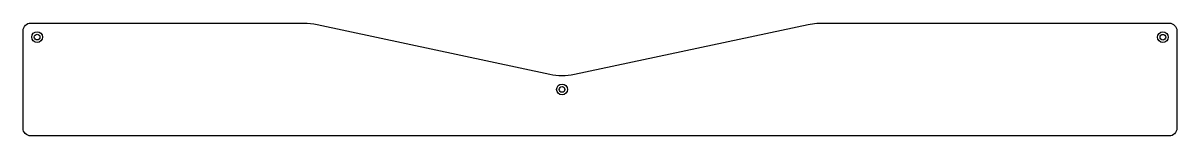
# Model space of a CAD drawing. Header units: millimetres. Extents: x 17 to 466, y 18 to 62.
import ezdxf

# ---------------------------------------------------------------- set-up
doc = ezdxf.new("R2010")
doc.units = ezdxf.units.MM

msp = doc.modelspace()

# ---------------------------------------------------------------- linework, layer by layer
msp.add_lwpolyline([(131.45, 61.64), (222.06, 42.31, 0.105375), (231.65, 42.3), (322.75, 61.69, -0.037047), (326.12, 62.15, -0.014767), (327.6, 62.2), (463.42, 62.2, -0.414214), (466.42, 59.2), (466.42, 21.2, -0.414231), (463.42, 18.2), (19.85, 18.22, -0.414214), (16.85, 21.22), (16.86, 59.23, -0.414307), (19.86, 62.23), (126.24, 62.19, -0.052509)], format="xyb", close=True)
at = {"color": 1}
for centre in [(22.33, 56.76), (460.95, 56.72), (226.85, 36.33)]:
    msp.add_circle(centre, 2.1, dxfattribs=at)
for centre in [(22.33, 56.76), (460.95, 56.72), (226.85, 36.33)]:
    msp.add_circle(centre, 1.1)

doc.saveas('drawing.dxf')
